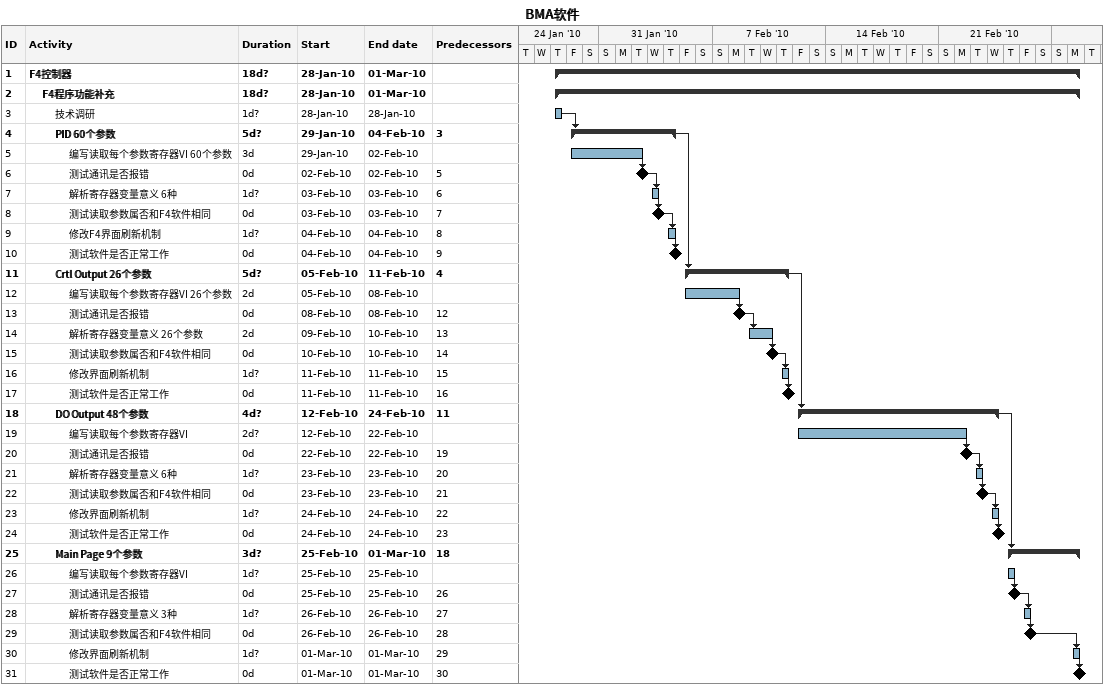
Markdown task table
BMA软件

| ID | Level | Task | Duration | Start | Finish | Predecessors |
|---|---|---|---|---|---|---|
| 1 | 1 | **F4控制器** | 18d? | 2010-01-28 | 2010-03-01 |  |
| 2 | 2 | **F4程序功能补充** | 18d? | 2010-01-28 | 2010-03-01 |  |
| 3 | 3 | 技术调研 | 1d? | 2010-01-28 | 2010-01-28 |  |
| 4 | 3 | **PID 60个参数** | 5d? | 2010-01-29 | 2010-02-04 | 3 |
| 5 | 4 | 编写读取每个参数寄存器VI 60个参数 | 3d | 2010-01-29 | 2010-02-02 |  |
| 6 | 4 | 测试通讯是否报错 | 0d | 2010-02-02 | 2010-02-02 | 5 |
| 7 | 4 | 解析寄存器变量意义 6种 | 1d? | 2010-02-03 | 2010-02-03 | 6 |
| 8 | 4 | 测试读取参数属否和F4软件相同 | 0d | 2010-02-03 | 2010-02-03 | 7 |
| 9 | 4 | 修改F4界面刷新机制 | 1d? | 2010-02-04 | 2010-02-04 | 8 |
| 10 | 4 | 测试软件是否正常工作 | 0d | 2010-02-04 | 2010-02-04 | 9 |
| 11 | 3 | **Crtl Output 26个参数** | 5d? | 2010-02-05 | 2010-02-11 | 4 |
| 12 | 4 | 编写读取每个参数寄存器VI 26个参数 | 2d | 2010-02-05 | 2010-02-08 |  |
| 13 | 4 | 测试通讯是否报错 | 0d | 2010-02-08 | 2010-02-08 | 12 |
| 14 | 4 | 解析寄存器变量意义 26个参数 | 2d | 2010-02-09 | 2010-02-10 | 13 |
| 15 | 4 | 测试读取参数属否和F4软件相同 | 0d | 2010-02-10 | 2010-02-10 | 14 |
| 16 | 4 | 修改界面刷新机制 | 1d? | 2010-02-11 | 2010-02-11 | 15 |
| 17 | 4 | 测试软件是否正常工作 | 0d | 2010-02-11 | 2010-02-11 | 16 |
| 18 | 3 | **DO Output 48个参数** | 4d? | 2010-02-12 | 2010-02-24 | 11 |
| 19 | 4 | 编写读取每个参数寄存器VI | 2d? | 2010-02-12 | 2010-02-22 |  |
| 20 | 4 | 测试通讯是否报错 | 0d | 2010-02-22 | 2010-02-22 | 19 |
| 21 | 4 | 解析寄存器变量意义 6种 | 1d? | 2010-02-23 | 2010-02-23 | 20 |
| 22 | 4 | 测试读取参数属否和F4软件相同 | 0d | 2010-02-23 | 2010-02-23 | 21 |
| 23 | 4 | 修改界面刷新机制 | 1d? | 2010-02-24 | 2010-02-24 | 22 |
| 24 | 4 | 测试软件是否正常工作 | 0d | 2010-02-24 | 2010-02-24 | 23 |
| 25 | 3 | **Main Page 9个参数** | 3d? | 2010-02-25 | 2010-03-01 | 18 |
| 26 | 4 | 编写读取每个参数寄存器VI | 1d? | 2010-02-25 | 2010-02-25 |  |
| 27 | 4 | 测试通讯是否报错 | 0d | 2010-02-25 | 2010-02-25 | 26 |
| 28 | 4 | 解析寄存器变量意义 3种 | 1d? | 2010-02-26 | 2010-02-26 | 27 |
| 29 | 4 | 测试读取参数属否和F4软件相同 | 0d | 2010-02-26 | 2010-02-26 | 28 |
| 30 | 4 | 修改界面刷新机制 | 1d? | 2010-03-01 | 2010-03-01 | 29 |
| 31 | 4 | 测试软件是否正常工作 | 0d | 2010-03-01 | 2010-03-01 | 30 |
